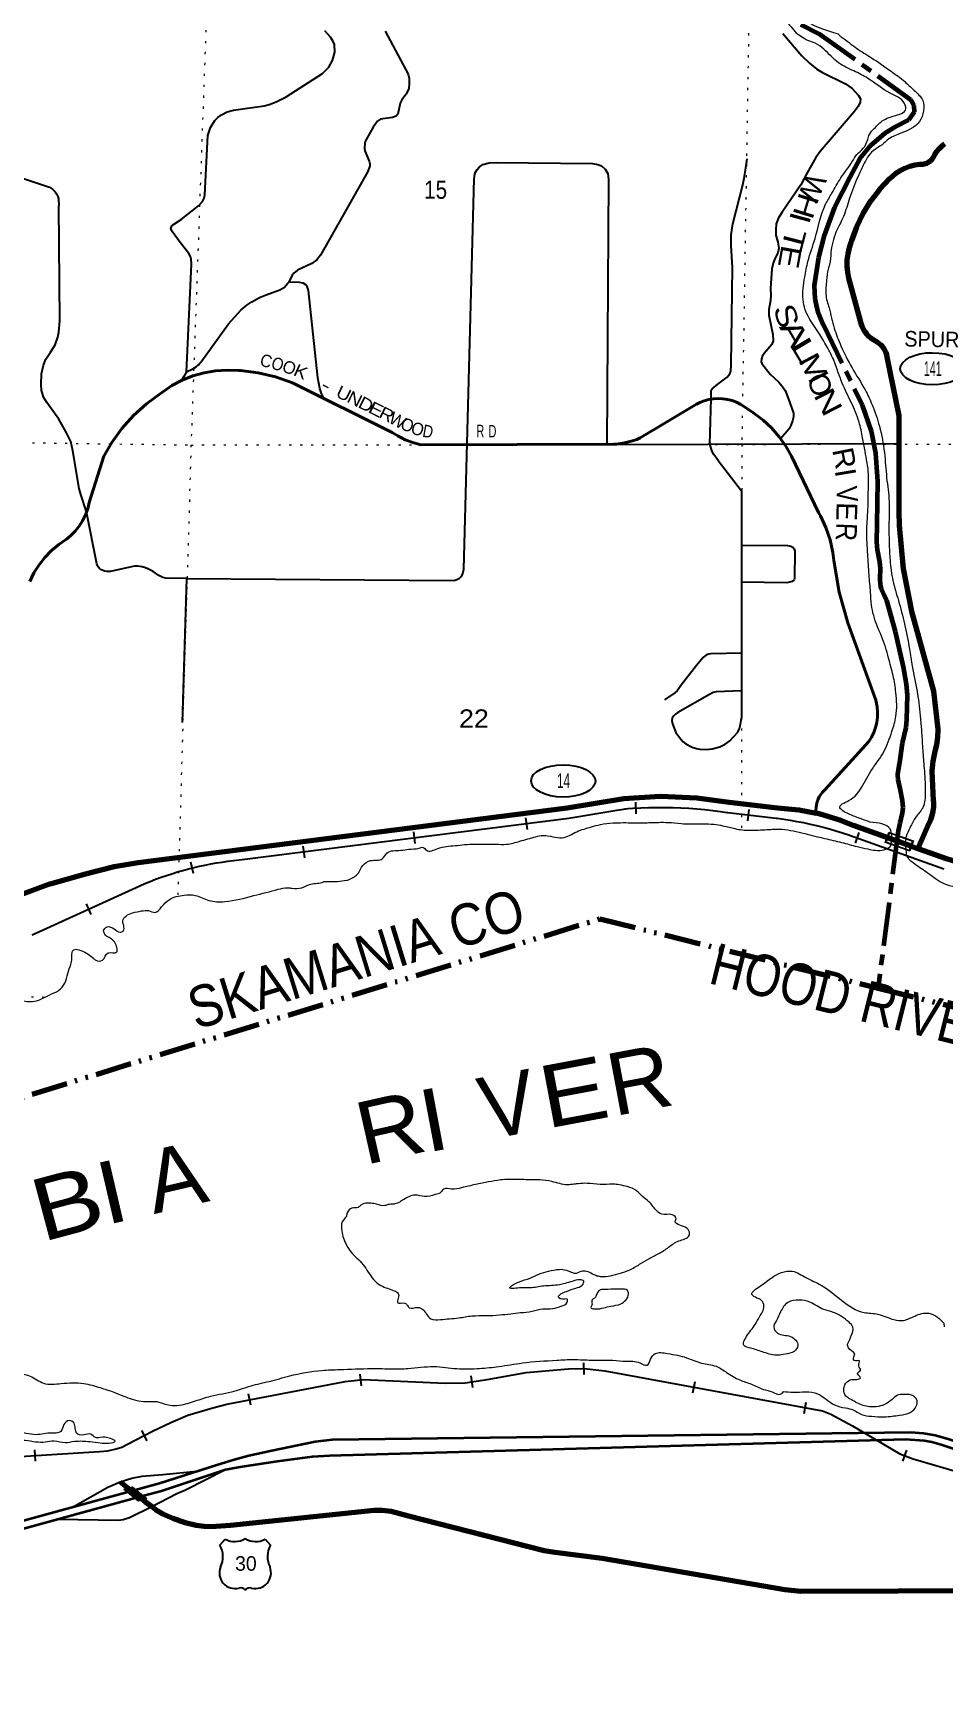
# Model space of a CAD drawing. Header units: feet. Extents: x -256679 to 5, y -731788 to -547785.
# Drawn here: x -141439 to -132681, y -656015 to -640122 of the extents above; entities that cross this region are included whole.
import ezdxf
from ezdxf.enums import TextEntityAlignment as Align

# ---------------------------------------------------------------- set-up
doc = ezdxf.new("R2010")
doc.units = ezdxf.units.FT
doc.header["$LTSCALE"] = 70
for name, pattern in [('DASH_DOUBLE_DOT', [9.2, 5, -1.2, 0.3, -1.2, 0.3, -1.2]), ('DOTTED', [1.5, 0.3, -1.2]), ('LONG_DASH_SHORT_DASH', [9.9, 6, -1.2, 1.5, -1.2])]:
    doc.linetypes.add(name, pattern=pattern)
for name, color, linetype, lineweight in [('10', 7, 'DASH_DOUBLE_DOT', 70), ('11', 7, 'LONG_DASH_SHORT_DASH', 60), ('16', 7, 'Continuous', 25), ('17', 7, 'Continuous', 25), ('18', 7, 'Continuous', 35), ('19', 7, 'Continuous', 25), ('20', 7, 'Continuous', 70), ('23', 7, 'Continuous', 70), ('26', 7, 'Continuous', 40), ('29', 7, 'Continuous', 25), ('34', 7, 'Continuous', 25), ('39', 7, 'Continuous', 13), ('55', 7, 'Continuous', 13), ('59', 7, 'Continuous', 13), ('7', 7, 'DOTTED', 13)]:
    doc.layers.add(name, color=color, linetype=linetype, lineweight=lineweight)
for name, color, linetype in [('12', 7, 'Continuous'), ('27', 7, 'Continuous'), ('41', 7, 'Continuous')]:
    doc.layers.add(name, color=color, linetype=linetype)

msp = doc.modelspace()

# ---------------------------------------------------------------- linework, layer by layer
at = {"layer": '10'}
msp.add_lwpolyline([(-159909.09, -656015.22), (-135988.66, -648633.52), (-133314.72, -649298.96), (-127896.77, -650647.29)], dxfattribs=at)
at = {"layer": '11'}
for points in [[(-134058.06, -640038.53), (-133879.33, -640127.82)], [(-133879.33, -640127.82), (-133002.09, -640758.86), (-132970.07, -640817.54), (-132968.69, -640882.13), (-133020.64, -640957.91), (-133154.09, -641025.05), (-133251.6, -641088.26), (-133384.81, -641199.57), (-133489.18, -641327.37), (-133585.59, -641506.64), (-133585.59, -641506.64), (-133733.64, -641793.2), (-133833.9, -642066.66), (-133886.08, -642279.66), (-133929.73, -642547.58), (-133923.17, -642675.42), (-133897.08, -642792.22), (-133846.17, -642917.22), (-133466.61, -643698.99), (-133380.7, -643946.53), (-133339.5, -644158.16), (-133319.32, -644429.78), (-133326.46, -644839.74), (-133328.52, -645011.51), (-133324.56, -645087.2), (-133301.74, -645202.52), (-133294.19, -645265.74), (-133296.1, -645361.92), (-133292.82, -645425.84), (-133283.9, -645462.25), (-133255.18, -645525.84), (-133233.77, -645574.25), (-133149.98, -645873.13), (-133073.58, -646210.54), (-133042.86, -646377.46), (-133034.62, -646484.65), (-133039.93, -646718.32), (-133047.66, -646798.65), (-133084.05, -646947.06), (-133104.64, -647110.59), (-133110.13, -647148.73), (-133125.48, -647221.39), (-133128.66, -647250.42), (-133124.89, -647294.05), (-133104.63, -647382.34), (-133083.69, -647495.37), (-133076.14, -647564.09), (-133081.63, -647617), (-133103.86, -647713.48), (-133120.77, -647788.77), (-133314.72, -649298.96)]]:
    msp.add_lwpolyline(points, dxfattribs=at)
at = {"layer": '16'}
for p, q in [((-139642.2, -654652.84), (-139590.89, -654594.08)), ((-139399.13, -654588.11), (-139399.41, -654588.31)), ((-139207.04, -654593.99), (-139155.65, -654652.84))]:
    msp.add_line(p, q, dxfattribs=at)
for centre, radius, start, end in [((-139835.18, -654763.47), 222.05, 332.97043, 29.75871), ((-139499.81, -654436.42), 182.07, 239.97227, 303.45418), ((-139298.03, -654436.92), 181.52, 236.33975, 300.08743), ((-139298.04, -654436.42), 182.07, 236.54582, 236.59441), ((-138962.68, -654763.47), 222.05, 150.24129, 207.02957), ((-139495.99, -654918.37), 151.42, 159.09177, 283.81923), ((-139301.87, -654918.37), 151.42, 256.18077, 20.90823)]:
    msp.add_arc(centre, radius, start, end, dxfattribs=at)
for centre, major_axis, start_param, end_param in [((-139440.65, -655117.19), (-19.56, 51.67), 4.95877769, 6.28318531), ((-139357.2, -655117.19), (19.56, 51.67), 0, 1.32637542)]:
    msp.add_ellipse(centre, major_axis=major_axis, ratio=0.929097, start_param=start_param, end_param=end_param, dxfattribs=at)
at = {"layer": '17'}
for centre in [(-132791.61, -643347.8), (-136341.79, -647308.57)]:
    msp.add_ellipse(centre, major_axis=(-309.24, 1), ratio=0.500121, dxfattribs=at)
at = {"layer": '18'}
for points in [[(-140223.43, -654057.96), (-139672.59, -653880.01), (-139504.42, -653828.18), (-139364.66, -653792.66), (-139143.37, -653741.63), (-138725.73, -653657.27), (-138641.43, -653646.17), (-138558.93, -653638.46), (-133000.11, -653568.46), (-132876.66, -653575.14), (-132766.66, -653595.58), (-132641.95, -653630.38), (-132385.22, -653714.42)], [(-140203.59, -654130.28), (-139589.6, -653925.83), (-139446.74, -653899.2), (-139087.71, -653846.85), (-138752.35, -653801.54), (-138588.32, -653789.81), (-133049.62, -653635.37), (-132870, -653646.16), (-132798.59, -653661.08), (-132706.54, -653685.32), (-132410.84, -653784.9)], [(-146295.13, -655724.31), (-140491.7, -654131.59), (-140223.43, -654057.96)], [(-146277.29, -655797.19), (-140420.17, -654189.72), (-140203.59, -654130.28)]]:
    msp.add_lwpolyline(points, dxfattribs=at)
at = {"layer": '19'}
for points in [[(-140600.91, -654042.84), (-140489.64, -654008.07), (-140389.11, -653990.18), (-140190.83, -653974.63), (-139862.34, -653941.31)], [(-140297.97, -654282.54), (-140054.89, -654157.6), (-139974.24, -654121.14), (-139589.6, -653925.83)], [(-141060.78, -654287.77), (-140719.67, -654096.72), (-140652.99, -654066.48), (-140600.91, -654042.84)], [(-141202.05, -654404.3), (-140617.62, -654411.9), (-140571.03, -654407.46), (-140542.19, -654396.36), (-140510.1, -654385.6), (-140297.97, -654282.54)]]:
    msp.add_lwpolyline(points, dxfattribs=at)
at = {"layer": '20'}
for p, q in [((-140600.91, -654042.84), (-140491.7, -654131.59)), ((-140491.7, -654131.59), (-140420.17, -654189.72))]:
    msp.add_line(p, q, dxfattribs=at)
for points in [[(-140420.17, -654189.72), (-140364.69, -654234.8), (-140297.97, -654282.54)], [(-140297.97, -654282.54), (-140259.88, -654309.8), (-140191.1, -654351.97), (-140093.49, -654394.14), (-140033.48, -654415.45), (-139975.61, -654435.47), (-139871.64, -654460.73), (-139793.99, -654469.61), (-139723.88, -654472.84), (-139541.08, -654460.73), (-138158.04, -654317.22), (-138082.4, -654316.46), (-137996.99, -654327.56), (-137829.2, -654372.43), (-136525, -654702.66), (-136422.7, -654721.27), (-135965.85, -654777.29), (-134211.09, -655079.99), (-134056.55, -655095.17), (-130309.39, -655081.4)]]:
    msp.add_lwpolyline(points, dxfattribs=at)
at = {"layer": '23'}
for points in [[(-132928.46, -647959.6), (-132918.29, -647935.9), (-132826.06, -647721.02), (-132808.09, -647681.85), (-132794.3, -647641.01), (-132784.87, -647598.95), (-132779.88, -647556.15), (-132779.39, -647513.05), (-132780.44, -647496.04), (-132793.85, -647214.87), (-132785.14, -647117.68), (-132766.32, -647021.94), (-132748.75, -646960.97), (-132739.16, -646887.23), (-132737.33, -646812.89), (-132737.34, -646812.53), (-132780.01, -646444.76), (-132989.46, -645679.38), (-133070.34, -645269.48), (-133107.93, -644853.37), (-133110.73, -644721.17), (-133112.12, -643799.75), (-133227.13, -643234.54), (-133231.47, -643213.63), (-133237.97, -643193.3), (-133246.55, -643173.76), (-133257.14, -643155.22), (-133269.6, -643137.89), (-133283.81, -643121.95), (-133299.6, -643107.59), (-133316.81, -643094.96), (-133330.01, -643086.99), (-133355.65, -643072.91), (-133379.67, -643056.24), (-133401.82, -643037.14), (-133421.85, -643015.83), (-133439.54, -642992.55), (-133454.7, -642967.54), (-133467.17, -642941.09), (-133476.8, -642913.48), (-133480.64, -642898.83), (-133594.02, -642475.99), (-133605.55, -642418.53), (-133611.01, -642360.18), (-133610.34, -642301.58), (-133603.55, -642243.37), (-133590.71, -642186.19), (-133571.97, -642130.66), (-133565.52, -642115.11), (-133518.59, -641982.18), (-133458.01, -641854.88), (-133384.46, -641734.61), (-133298.75, -641622.69), (-133201.8, -641520.35), (-133144.41, -641468.83), (-133101.66, -641441.46), (-133056.28, -641418.71), (-133008.78, -641400.83), (-132959.66, -641388.02), (-132912.99, -641380.77), (-132899.16, -641381.61), (-132885.32, -641380.99), (-132871.61, -641378.93), (-132858.2, -641375.45), (-132845.23, -641370.59), (-132832.83, -641364.4), (-132821.15, -641356.94), (-132810.31, -641348.31), (-132800.44, -641338.58), (-132791.63, -641327.89), (-132786.1, -641319.78), (-132769.52, -641288.86), (-132749.8, -641259.85), (-132727.15, -641233.06), (-132701.83, -641208.78), (-132674.1, -641187.28)], [(-141906.81, -648531.37), (-141275.2, -648297.84), (-140933.24, -648201.66), (-140659.6, -648129.74), (-140428.93, -648092.18), (-136303.51, -647568.51), (-135759.27, -647477.49), (-135407.57, -647455.27), (-135055.48, -647469.94), (-134747.02, -647513.5), (-134282.35, -647568.24), (-134074.92, -647586.99), (-133909.03, -647619.73)], [(-132928.46, -647959.6), (-132995.49, -647935.71), (-133550.07, -647738.02), (-133671.58, -647688.79), (-133870.58, -647627.32), (-133909.03, -647619.73)], [(-127887.41, -648901.97), (-129692.47, -648406.14), (-129910.03, -648342.55), (-130302.66, -648261.98), (-130701.57, -648222.89), (-131102.38, -648225.71), (-131367.26, -648247.2), (-131682.01, -648250.92), (-132009.69, -648221.14), (-132332.45, -648157.27), (-132646.77, -648060.02), (-132928.46, -647959.6)]]:
    msp.add_lwpolyline(points, dxfattribs=at)
at = {"layer": '26'}
msp.add_lwpolyline([(-133909.03, -647619.73), (-133911.14, -647592.4), (-133911.29, -647590.45), (-133910.53, -647563.42), (-133906.96, -647536.63), (-133900.6, -647510.35), (-133891.53, -647484.88), (-133879.85, -647460.5), (-133865.69, -647437.47), (-133849.19, -647416.05), (-133830.55, -647396.47), (-133823.51, -647390.06), (-133404.14, -646930.46), (-133377.83, -646887.7), (-133356.13, -646842.43), (-133339.29, -646795.13), (-133327.48, -646746.34), (-133320.83, -646696.57), (-133319.42, -646646.39), (-133323.27, -646596.33), (-133332.33, -646546.95), (-133336.24, -646531.65), (-133605.99, -645790.28), (-133688.82, -645493.36), (-133740.15, -645189.42), (-133748.02, -645112.39), (-133775.6, -644991.71), (-133815.64, -644874.57), (-133867.7, -644762.26), (-133886.77, -644727.62), (-134148.41, -644189.07), (-134202.22, -644091.79), (-134265.91, -644000.67), (-134338.77, -643916.71), (-134420.01, -643840.82), (-134508.74, -643773.84), (-134512.14, -643771.55), (-134633.37, -643690.04), (-134674.27, -643669.66), (-134717.07, -643653.67), (-134761.3, -643642.24), (-134806.49, -643635.49), (-134852.14, -643633.51), (-134897.74, -643636.31), (-134942.8, -643643.86), (-134986.83, -643656.08), (-135029.34, -643672.83), (-135060.05, -643688.33), (-135600.46, -644012.25), (-135634.26, -644027.03), (-135674.66, -644039.7), (-135751.31, -644059.24), (-135829.59, -644070.67), (-135856.96, -644072.71), (-137710.57, -644077.06), (-137786.7, -644057.02), (-137860.33, -644029.13), (-137930.63, -643993.7), (-137986.04, -643958.76), (-138944.03, -643481.65), (-139106.18, -643425.5), (-139273.31, -643386.6), (-139443.58, -643365.39), (-139462.25, -643364.16), (-139573.43, -643359.83), (-139684.45, -643367.16), (-139794.1, -643386.04), (-139901.18, -643416.29), (-140004.5, -643457.56), (-140102.95, -643509.4), (-140195.44, -643571.26), (-140214.24, -643585.64), (-140349.13, -643684.11), (-140472.98, -643796.14), (-140584.45, -643920.5), (-140682.3, -644055.84), (-140759.27, -644188.54), (-140897.78, -644632.83), (-140913.22, -644693.34), (-140934.91, -644751.91), (-140962.6, -644807.88), (-140995.98, -644860.66), (-141034.71, -644909.66), (-141078.34, -644954.34), (-141115.63, -644986.01), (-141191.34, -645036.72), (-141261.33, -645095.08), (-141324.83, -645160.42), (-141381.16, -645232.05), (-141429.69, -645309.18), (-141469.9, -645390.95)], dxfattribs=at)
at = {"layer": '29'}
for p, q in [((-137298.57, -645272.32), (-137199.24, -641521.44)), ((-135906.01, -641528.09), (-135921.77, -644072.77)), ((-141182.16, -642885.6), (-141189.86, -641781.45)), ((-139963.46, -643378), (-139915.87, -642343.96)), ((-135862.44, -644074.07), (-133132.84, -644066.32)), ((-139962.56, -645361.68), (-140003.86, -646747.59)), ((-139962.56, -645361.68), (-137397.78, -645381.81))]:
    msp.add_line(p, q, dxfattribs=at)
for points in [[(-139915.87, -642343.96), (-139917.84, -642294.75), (-139924.18, -642267.27), (-139940.03, -642239.79), (-140024.54, -642134.1), (-140100.59, -642028.41), (-140114.33, -641998.82), (-140104.82, -641973.45), (-140088.98, -641960.77), (-140016.08, -641914.26), (-139847.07, -641783.21), (-139810.09, -641740.93), (-139793.19, -641707.11), (-139787.91, -641677.51), (-139758.33, -641106.78), (-139731.92, -641028.57), (-139690.72, -640963.04), (-139662.2, -640931.33), (-139626.29, -640908.08), (-139572.41, -640878.49), (-139512.2, -640863.69), (-139217.47, -640819.3), (-139167.82, -640808.73), (-139100.21, -640781.25), (-139006.19, -640734.75), (-138655.47, -640510.69), (-138594.21, -640449.38), (-138558.29, -640383.86), (-138537.16, -640303.53), (-138541.39, -640231.66), (-138556.18, -640195.73), (-138579.42, -640159.79), (-138633.73, -640099.94)], [(-138054, -640103.39), (-137831.5, -640514.91), (-137823.05, -640559.3), (-137823.05, -640603.69), (-137827.28, -640654.43), (-137852.63, -640709.38), (-137891.72, -640762.23), (-137907.56, -640793.94), (-137932.91, -640899.63), (-137948.76, -640918.65), (-137983.62, -640933.45), (-138097.71, -640950.36), (-138126.23, -640967.27), (-138169.54, -641026.46), (-138244.03, -641158.57), (-138249.31, -641176.54), (-138253.53, -641230.44), (-138249.83, -641254.75), (-138207.57, -641351.99), (-138200.18, -641379.46), (-138201.23, -641398.49), (-138220.25, -641453.45), (-138676.6, -642256.7), (-138709.35, -642301.1), (-138756.89, -642337.03), (-138896.33, -642400.44), (-138931.19, -642427.92), (-138947.03, -642446.94), (-138978.2, -642515.64)], [(-134230.61, -640125.79), (-134047.58, -640340.36), (-133972.58, -640412.23), (-133902.85, -640469.3), (-133848.98, -640501.01), (-133629.24, -640610.93), (-133564.8, -640655.32), (-133502.48, -640720.86), (-133484.52, -640754.68), (-133485.57, -640784.27), (-133504.59, -640826.54), (-133544.73, -640877.28), (-133870.11, -641259.89), (-133912.36, -641316.97), (-133996.87, -641464.94), (-134056.03, -641579.09), (-134237.73, -641841.21), (-134270.48, -641896.17), (-134292.66, -641955.36), (-134297.95, -642012.43), (-134296.89, -642065.28), (-134276.82, -642130.81), (-134267.31, -642187.89), (-134276.82, -642234.39), (-134309.57, -642297.81), (-134323.31, -642333.74), (-134334.92, -642386.59)], [(-141871.09, -641406.95), (-141279.51, -641601.42), (-141250.4, -641620.83), (-141226.17, -641645.82), (-141212.36, -641667.33), (-141201.87, -641692.32), (-141195.53, -641714.51), (-141189.86, -641781.45)], [(-137199.24, -641521.44), (-137189.75, -641476.7), (-137183.42, -641457.68), (-137168.63, -641432.31), (-137149.61, -641411.17), (-137113.69, -641385.81), (-137052.43, -641368.9), (-136982.7, -641364.67), (-136061.55, -641375.24), (-136008.73, -641383.69), (-135972.81, -641398.49), (-135939.01, -641430.2), (-135913.65, -641470.36), (-135906.01, -641528.09)], [(-134918.06, -643638.01), (-134918.06, -643553.45), (-134908.55, -643540.77), (-134854.68, -643494.27), (-134764.88, -643428.74), (-134740.59, -643397.03), (-134731.08, -643371.66), (-134727.91, -643308.24), (-134715.23, -642373.91), (-134727.91, -642162.52), (-134725.79, -642058.95), (-134711.01, -641955.36), (-134613.82, -641579.09), (-134601.13, -641515.68), (-134588.47, -641439.58), (-134571.56, -641329.66)], [(-134334.92, -642386.59), (-134347.6, -642574.73), (-134344.42, -642636.03), (-134347.6, -642693.1), (-134365.55, -642777.66), (-134364.5, -642832.62), (-134326.47, -643018.64), (-134322.23, -643079.93), (-134334.92, -643115.88), (-134410.98, -643200.43), (-134427.87, -643230.02), (-134435.27, -643253.28), (-134438.44, -643280.75), (-134432.11, -643297.67), (-134351.82, -643399.14), (-134271.53, -643473.12), (-134237.73, -643513.29), (-134209.2, -643557.67), (-134178.57, -643631.66), (-134127.87, -643775.41), (-134128.92, -643809.23), (-134137.37, -643849.39), (-134152.16, -643891.67), (-134170.12, -643923.38), (-134250.21, -644018.76)], [(-139963.46, -643378), (-139903.3, -643346.92), (-139871.61, -643330.01), (-139848.65, -643310.44), (-139814.85, -643272.39), (-139559.21, -642917.27), (-139438.78, -642781.98), (-139383.85, -642737.59), (-139335.25, -642705.89), (-139261.31, -642663.61), (-139197.93, -642638.24), (-139064.82, -642587.51), (-139020.46, -642562.15), (-138990.88, -642528.32), (-138978.2, -642515.64)], [(-138640.03, -643637.27), (-138665.51, -643585.23), (-138682.42, -643538.73), (-138699.32, -643435.15), (-138790.17, -642595.97), (-138802.84, -642557.92), (-138817.63, -642541.01), (-138840.87, -642524.1), (-138876.79, -642517.76), (-138978.2, -642515.64)], [(-140923.19, -644722.49), (-140980.56, -644554.44), (-140996.4, -644497.36), (-141056.61, -644135.9), (-141074.57, -644047.12), (-141115.77, -643962.57), (-141191.83, -643831.51), (-141305.92, -643670.86), (-141339.72, -643620.12), (-141349.23, -643584.19), (-141358.73, -643556.71), (-141360.85, -643497.53), (-141356.62, -643396.06), (-141339.72, -643311.51), (-141314.37, -643254.43), (-141272.12, -643188.91), (-141226.69, -643117.03), (-141200.28, -643045.17), (-141190.77, -642994.43), (-141182.16, -642885.6)], [(-139963.46, -643378), (-139988.62, -643422.47), (-139999.18, -643438.33), (-140023.48, -643466.87)], [(-134852.57, -644228.35), (-134893.23, -644172.83), (-134910.13, -644143.23), (-134933.37, -644073.47), (-134918.06, -643638.01)], [(-134852.57, -644228.35), (-134626.75, -644521.1), (-134628.16, -646080.58), (-134628.48, -646433.6), (-134628.73, -646706.81)], [(-139962.56, -645361.68), (-140160.5, -645358.74), (-140190.08, -645352.4), (-140228.11, -645335.49), (-140285.15, -645295.33), (-140334.27, -645269.96), (-140356.45, -645259.39), (-140388.68, -645250.94), (-140433.57, -645244.59), (-140459.97, -645243.53), (-140479.52, -645246.71), (-140695.02, -645295.33), (-140729.35, -645296.38), (-140752.06, -645293.21), (-140781.11, -645280.52), (-140798.54, -645265.74), (-140812.8, -645251.99), (-140823.89, -645223.46), (-140923.19, -644722.49)], [(-134626.52, -645041.55), (-134184.37, -645046.95), (-134153.21, -645052.23), (-134133.67, -645061.75), (-134120.46, -645078.66), (-134114.65, -645101.91), (-134116.77, -645361.91), (-134120.46, -645376.71), (-134140.01, -645391.5), (-134162.71, -645399.96), (-134190.71, -645404.18), (-134627.54, -645397.79)], [(-137397.78, -645381.81), (-137379.38, -645377.77), (-137359.31, -645370.37), (-137340.3, -645359.8), (-137326.57, -645347.11), (-137313.89, -645331.26), (-137306.49, -645314.35), (-137298.57, -645272.32)], [(-134628.16, -646080.58), (-134923.35, -646086.92), (-134940.78, -646090.1), (-134962.97, -646097.49), (-134977.76, -646105.95), (-134995.19, -646122.86), (-135060.68, -646198.96), (-135206.47, -646389.21), (-135246.08, -646442.06), (-135269.85, -646463.19), (-135367.04, -646528.72)], [(-134630.56, -646443.72), (-134872.65, -646452.62), (-134901.16, -646460.02), (-134933.92, -646477.99), (-135239.21, -646652.39), (-135261.4, -646666.12), (-135281.46, -646685.15), (-135293.09, -646706.28), (-135296.25, -646728.49), (-135290.98, -646759.13), (-135259.29, -646841.57), (-135212.28, -646907.11), (-135187.98, -646932.48), (-135164.21, -646951.49), (-135101.36, -646983.21), (-135061.21, -646996.95), (-135026.88, -647004.34), (-134968.25, -647007.52), (-134908.56, -647000.11), (-134836.2, -646981.1), (-134786.02, -646955.72), (-134739.01, -646922.97), (-134701.51, -646881.74), (-134664.01, -646839.47), (-134646.58, -646803.52), (-134636.54, -646765.48), (-134628.73, -646706.81)]]:
    msp.add_lwpolyline(points, dxfattribs=at)
msp.add_arc((-134638.6, -644023.29), 296.36, 181.06587, 185.74661, dxfattribs=at)
at = {"layer": '34'}
for p, q in [((-135639.61, -647623.45), (-135644.87, -647512.97)), ((-134566.84, -647691.91), (-134553.9, -647582.06)), ((-137763.71, -647908.59), (-137777.64, -647798.86)), ((-136686.23, -647774.46), (-136700.16, -647664.73)), ((-133532.19, -647907.08), (-133495.02, -647802.9)), ((-138827.06, -648046.2), (-138840.98, -647936.47)), ((-139895.02, -648197.98), (-139921.87, -648090.67)), ((-140879.65, -648591.46), (-140925.51, -648490.81)), ((-136138.95, -653012.03), (-136142.2, -652901.47)), ((-138282.06, -653120.61), (-138293.5, -653010.59)), ((-137209.61, -653136.63), (-137225.58, -653027.18)), ((-139346.16, -653308.6), (-139366.92, -653199.95)), ((-135093.84, -653188.98), (-135073.74, -653080.22)), ((-134026.6, -653388.86), (-134006.5, -653280.1)), ((-140340.26, -653649.03), (-140391.2, -653550.85)), ((-141415.42, -653846.36), (-141422.2, -653735.96)), ((-133076.77, -653844.98), (-133037.93, -653741.41))]:
    msp.add_line(p, q, dxfattribs=at)
at = {"layer": '34', "lineweight": 13}
for p, q in [((-134758.72, -647612.81), (-134294.05, -647667.55)), ((-133590.65, -647829.42), (-132681.29, -648153.87)), ((-141448.04, -648788.8), (-140412.99, -648317.16))]:
    msp.add_line(p, q, dxfattribs=at)
at = {"layer": '34'}
for points in [[(-141448.48, -648787.79), (-140413.44, -648316.15), (-140362.57, -648294.31), (-140311.5, -648273.77), (-140260.05, -648254.09), (-140208.05, -648234.86), (-140155.84, -648216.92), (-140103.54, -648199.97), (-140050.7, -648183.49), (-139997.63, -648168.28), (-139944.49, -648154.08), (-139890.67, -648140.6), (-139837.06, -648128.27), (-139783.19, -648116.5), (-139728.81, -648105.9), (-139674.63, -648096.41), (-139620.08, -648087.8), (-139565.57, -648079.9), (-139510.54, -648073.15), (-139455.85, -648067.24), (-139426.79, -648064.66), (-136289.12, -647666.38), (-135826.18, -647588.96), (-135716.07, -647573.48), (-135670.99, -647570.29), (-135594.46, -647566.64), (-135517.83, -647564.31), (-135440.69, -647562.82), (-135363.86, -647563.13), (-135287.36, -647564.78), (-135210.36, -647567.28), (-135133.66, -647571.56)], [(-135133.66, -647571.56), (-135057.3, -647577.2), (-134980.4, -647584.13), (-134904.27, -647592.43), (-134828.09, -647601.61), (-134765.41, -647610.67), (-134758.57, -647611.72), (-134293.94, -647666.46), (-134286.01, -647667.08), (-134221.94, -647675.89), (-134158.44, -647686.13), (-134095.09, -647697.46), (-134031.47, -647709.56), (-133968.41, -647723.1), (-133905.86, -647737.67), (-133843.05, -647753.02), (-133780.78, -647769.8), (-133719.05, -647787.64), (-133657.07, -647806.6), (-133595.99, -647826.57), (-133590.3, -647828.38), (-132680.92, -648152.83)], [(-142173.39, -653838.21), (-140800.14, -653753.86), (-140719.26, -653744.99), (-140640.61, -653727.27), (-140584.16, -653709.55), (-140529.89, -653682.96), (-140290.29, -653558.65), (-140112.78, -653474.3), (-139949.65, -653403.24), (-139709.97, -653332.19), (-139574.58, -653296.67), (-138436.42, -653079.14), (-138265.46, -653061.37), (-137475.65, -653096.88), (-137284.96, -653092.44), (-137072.08, -653061.38), (-136699.33, -652994.79), (-136291.05, -652959.27), (-136140.09, -652954.83), (-135940.31, -652977.03), (-133850.35, -653363.26), (-133769.95, -653394.56), (-133560.3, -653505.2), (-133104.76, -653776.16), (-132977.5, -653823.89), (-131802.93, -654165.62)]]:
    msp.add_lwpolyline(points, dxfattribs=at)
at = {"layer": '34', "lineweight": 13}
for points in [[(-139426.67, -648065.75), (-136288.96, -647667.47), (-135742.77, -647576.12)], [(-142173.29, -653839.31), (-140800.05, -653754.96), (-140719.08, -653746.08), (-140640.32, -653728.33), (-140583.75, -653710.57), (-140529.39, -653683.94), (-140289.8, -653559.64), (-140112.32, -653475.3), (-139949.27, -653404.28), (-139709.67, -653333.25), (-139574.34, -653297.74), (-138436.26, -653080.23), (-138265.43, -653062.47), (-137475.66, -653097.98), (-137284.87, -653093.54), (-137071.9, -653062.47), (-136699.19, -652995.88), (-136290.99, -652960.37), (-136140.13, -652955.93), (-135940.47, -652978.12), (-133850.65, -653364.32), (-133770.41, -653395.56), (-133560.84, -653506.16), (-133105.24, -653777.16), (-132977.85, -653824.93), (-131803.24, -654166.68)]]:
    msp.add_lwpolyline(points, dxfattribs=at)
for centre, radius, start, end in [((-135412.13, -651964.51), 4400.52, 81.55109, 94.37415), ((-134768.71, -651330), 3693.49, 71.40026, 82.49248), ((-139149.12, -651215.05), 3161.51, 95.03644, 113.56358)]:
    msp.add_arc(centre, radius, start, end, dxfattribs=at)
at = {"layer": '39'}
for p, q in [((-133041.5, -647995.3), (-133043.05, -647971.68)), ((-132682.55, -652518.13), (-132678.88, -652554.3))]:
    msp.add_line(p, q, dxfattribs=at)
for points in [[(-127745.66, -623100.97), (-128074.31, -623219.59), (-128481.01, -623213.59), (-128835.84, -623082.18), (-129178.66, -622808.75), (-129490.4, -622463.68), (-129622.51, -622453.72), (-129694.13, -622558.81), (-129659.82, -622683.49), (-129575.06, -622925.07), (-129582.26, -623151.28), (-129695.87, -623534.13), (-129805.81, -623798.88), (-129943.38, -623890.98), (-130146.32, -623930.05), (-130390.04, -624018.58), (-130552.38, -624162.39), (-130619.8, -624395.72), (-130630.67, -624740.03), (-130549.46, -625091.71), (-130399.58, -625830.94), (-130327.84, -626284.63), (-130386.36, -626456), (-130499.74, -626538.45), (-130634.54, -626718.71), (-130760.85, -627007.25), (-130841.56, -627330.51), (-131081.03, -627827.67), (-131124.18, -628045.33), (-131157.2, -628397.33), (-131249.92, -628578.22), (-131281.02, -628794.06), (-131354.54, -629033.31), (-131502.46, -629291.48), (-131704.9, -629578.9), (-132041.51, -629860.33), (-132340.4, -630024.15), (-132813.45, -630175.39), (-133453.17, -630210.02), (-134242.17, -630314.54), (-134577.9, -630249.5), (-134765.24, -630318.84), (-134867, -630571.69), (-134884.84, -630841.8), (-134931.37, -631015.35), (-135038.63, -631232.07), (-135095.64, -631437.52), (-135332.56, -631754.46), (-135608.73, -631870.56), (-135838.56, -631969.31), (-136086.29, -631915.58), (-136453.88, -631978.25), (-136697.68, -632072.79), (-136853.45, -632176.64), (-136947.84, -632475.67), (-136978.13, -633060.03), (-136931.77, -633182.88), (-136844.38, -633238.24), (-137010.86, -633368.74), (-137076.45, -633443.31), (-137221.1, -633663.28), (-137365.3, -633941.54), (-137347.22, -634222.2), (-137152.12, -634597.59), (-136938.44, -634933.2), (-136868.63, -635240.66), (-136836.67, -635531.53), (-136892.52, -635797.07), (-136945.49, -636142.77), (-136902.77, -636381.73), (-136832.96, -636404.79), (-136716.25, -636228.27), (-136476.09, -636249.84), (-136089.55, -636564.87), (-135963.49, -636704.02), (-135777.07, -637125.35), (-135616.91, -637562.31), (-135550.58, -637831.66), (-135535.68, -638054.19), (-135443.3, -638181.72), (-135249.98, -638256.68), (-134752.93, -638534.38), (-134628.13, -638778.56), (-134563.43, -639021.85), (-134403.95, -639222.48), (-134275.54, -639494.74), (-134195.09, -639758.29), (-134047.8, -639970.76), (-133696.65, -640130.03)], [(-136877.21, -636558.35), (-136731.41, -636450.35), (-136636.09, -636369.64), (-136433.48, -636496.81), (-136276.85, -636615.28), (-136107.94, -636715.9), (-135940.59, -637068.86), (-135763.47, -637439.98), (-135678.86, -637833.77), (-135647.06, -638136.66), (-135521.04, -638294.73), (-135352.33, -638409.38), (-134963.83, -638569.32), (-134725.4, -638855.23), (-134629.04, -639127.03), (-134459.82, -639347.83), (-134367.95, -639653.6), (-134255.42, -639915.62), (-134202.22, -639997.4), (-134098.15, -640126.57)], [(-133393.34, -647703.42), (-133557.2, -647643.6), (-133664.92, -647584.33), (-133680.79, -647566.11), (-133595.93, -647496.68), (-133474.44, -647371.4), (-133368.49, -647191.77), (-133260.71, -647030.23), (-133180.65, -646832.28), (-133143.21, -646688.11), (-133143.07, -646459.27), (-133169.61, -646296.41), (-133214.15, -646127.35), (-133243.2, -646018.67), (-133323.52, -645817.14), (-133377.8, -645617.87), (-133386.7, -645497.34), (-133401.14, -645326.57), (-133413.34, -645131.73), (-133423.25, -644904.8), (-133413.57, -644728.24), (-133407.49, -644507.48), (-133406.12, -644360.95), (-133440.14, -644139.81), (-133462.99, -644011.11), (-133497.67, -643860.21), (-133572.09, -643670.79), (-133617.35, -643580.01), (-133658.57, -643485.26), (-133705.54, -643362.34), (-133728.95, -643291.86), (-133797.8, -643150.66), (-133874.75, -643017.42), (-134014.9, -642781.18), (-134035.07, -642580.24), (-134019.96, -642465.97), (-133988.48, -642315.72), (-133920.25, -642095.57), (-133818.92, -641767.35), (-133757.75, -641659.55), (-133672.17, -641513.85), (-133562.42, -641356.34), (-133517.67, -641288.52), (-133456.96, -641228.89), (-133414.07, -641145), (-133397.56, -641094.98), (-133350.92, -641039.23), (-133261.93, -640957.8), (-133105, -640901.12), (-133050.51, -640863.51), (-133059.93, -640799.18), (-133199.35, -640699.45), (-133412.56, -640556.85), (-133548.24, -640485.26), (-133693.88, -640407.55), (-133837.02, -640275.67), (-133918.69, -640218.66), (-133988.64, -640193.88), (-134058.43, -640153.05), (-134098.15, -640126.57)], [(-133697.39, -640128.57), (-133693.35, -640136.55), (-133669.28, -640156.78), (-133520.14, -640268.73), (-133378.62, -640358.45), (-133189.36, -640488.77), (-133057.95, -640588.42), (-132970.49, -640669.58), (-132885.22, -640770.78), (-132878.12, -640869.22), (-132917.17, -640971.21), (-133094.68, -641083.9), (-133211.49, -641138.96), (-133276.18, -641194.53), (-133360.93, -641251.92), (-133456.48, -641391.5), (-133509.68, -641505.4), (-133587.77, -641707.38), (-133647.57, -641883.45), (-133719.17, -642035.31), (-133767.13, -642231.57), (-133780.23, -642345.86), (-133794.68, -642389.88), (-133809.71, -642496.13), (-133816.99, -642630.56), (-133786.15, -642763.35), (-133735.83, -642956.55), (-133671.26, -643127.81), (-133564.95, -643337.63), (-133438.63, -643551.65), (-133371.78, -643692.82), (-133301.54, -643900.27), (-133253.79, -644153.68), (-133231.99, -644394.78), (-133208.07, -644623.86), (-133209.92, -644820.57), (-133207.77, -645019.32), (-133199.33, -645188.03), (-133171.08, -645383.02), (-133118.73, -645574.24), (-133060.69, -645799.64), (-133012.83, -646041), (-132986.3, -646205.86), (-132936.62, -646467.31), (-132906.83, -646712.51), (-132896.05, -646845.11), (-132885.6, -647013.83), (-132871.2, -647188.62), (-132864.14, -647291.06), (-132861.31, -647417.56), (-132882.72, -647561.88), (-132943.65, -647645.6), (-133000.69, -647741.39), (-133037.03, -647824.11)], [(-138425.1, -648266.11), (-138348.98, -648229.8), (-138310.55, -648194.05), (-138267.75, -648120.19), (-138193.14, -648074.75), (-138080.67, -648055.78), (-138036.06, -648002.02), (-137903.47, -647975.21), (-137827.17, -647963.92), (-137726.83, -647954.86), (-137688.66, -647947.21), (-137656.82, -647973.62), (-137548.41, -647958.62), (-137381.71, -647930.14), (-137291.4, -647920.99), (-137080.81, -647915.02), (-136988.58, -647915.93), (-136886.33, -647916.93), (-136759.73, -647888.06), (-136604.94, -647845.41), (-136534.64, -647832.05), (-136350.37, -647853.93), (-136211.48, -647797.07), (-136070.69, -647750.27), (-135984.25, -647727.03), (-135861.8, -647712.17), (-135669.29, -647710.04), (-135516.89, -647709.53), (-135332.4, -647707.32), (-135208.98, -647718.83)], [(-135208.98, -647718.83), (-135110.36, -647721.63), (-134999.19, -647720.64), (-134892.99, -647725.6), (-134808.63, -647738.51), (-134744.29, -647752.02)], [(-134744.29, -647752.02), (-134691.25, -647766.99), (-134547.02, -647782.45), (-134382.54, -647776.03), (-134238.15, -647773.43), (-134019.97, -647813.71), (-133827.93, -647861.76), (-133665.87, -647899.48), (-133515.86, -647939.09), (-133413.81, -647962.18), (-133339.74, -647974.95), (-133255.48, -647969.75), (-133188.87, -647922.22), (-133188.49, -647921.27)], [(-133188.49, -647921.27), (-133199.47, -647769.56), (-133393.34, -647703.42)], [(-133043.05, -647971.68), (-133045.55, -647857.84), (-133037.03, -647824.11)], [(-131224.46, -648464.24), (-131496.2, -648456.86), (-131855.88, -648449.8), (-132215.55, -648407.49), (-132487.07, -648347.54), (-132705.7, -648284.07), (-132850.28, -648185.33), (-132977.22, -648097.18), (-133040.7, -648012.55), (-133041.5, -647995.3)], [(-141842.36, -649357.05), (-141755.85, -649325.78), (-141653.48, -649314.74), (-141635.89, -649363.09), (-141534.19, -649422.3), (-141391.78, -649417.67), (-141283.02, -649366.55), (-141192.37, -649321.26), (-141133.57, -649251.58), (-141104.63, -649159.52), (-141075.74, -649071.48), (-141065.2, -649017.38), (-141058.49, -648943.17), (-140858.62, -649011.38), (-140834.75, -649031.69), (-140770.59, -649032.31), (-140715.78, -648960.58), (-140635.53, -648955.35), (-140633.09, -648909.2), (-140696.42, -648820.25), (-140742.25, -648789.69), (-140759.9, -648747.37), (-140727.48, -648711.55), (-140659.48, -648730.28), (-140601.62, -648760.96), (-140573.46, -648751.2), (-140566.95, -648699.07), (-140576.55, -648652.81), (-140544.04, -648606.95), (-140481.58, -648575.45), (-140395.2, -648558.23), (-140329, -648554.86), (-140267, -648571.53), (-140202.33, -648517.96), (-140131.52, -648450.4), (-139986.73, -648405.65), (-139878.48, -648408.72), (-139748.6, -648456.16), (-139596.31, -648467.69), (-139315.06, -648410.22), (-139081.9, -648350.28), (-138991.53, -648335.11), (-138949.47, -648339.53), (-138855.18, -648334.43), (-138768.63, -648299.15), (-138646.12, -648278.27), (-138645.3, -648277.86)], [(-138425.1, -648266.11), (-138512.71, -648277.45), (-138578.21, -648279.43), (-138646.12, -648278.27)], [(-138425.63, -651494.29), (-138466.22, -651546.09), (-138471.04, -651632.36), (-138453.65, -651702.79), (-138424.2, -651769.32), (-138368.83, -651852.17), (-138309.21, -651908.96), (-138204.23, -652046.49), (-138150.75, -652117.28), (-138031.08, -652184.69), (-137967.13, -652207.4), (-137927.27, -652233.89), (-137927.69, -652278.05), (-137934.12, -652322.15), (-137863.98, -652326.85), (-137844.08, -652343.1), (-137822.29, -652371.42), (-137738.05, -652368.23), (-137654.44, -652433.29), (-137614.76, -652477.84), (-137520.58, -652484.79), (-137436.3, -652477.58), (-137345.98, -652468.43), (-137219.49, -652449.59), (-137085.12, -652446.9), (-136954.72, -652440.14), (-136846.34, -652429.16), (-136752, -652418.04), (-136641.59, -652405.07), (-136537.11, -652382.01), (-136442.84, -652378.91), (-136356.39, -652353.67), (-136303.92, -652318.05), (-136303.64, -652287.94), (-136327.7, -652287.7), (-136387.66, -652267.04), (-136365.34, -652239.15), (-136310.96, -652213.59), (-136220.44, -652182.36), (-136158, -652152.86), (-136143.61, -652114.86), (-136179.59, -652102.46), (-136255.92, -652117.77), (-136324.28, -652137.18), (-136378.55, -652150.7), (-136531.05, -652163.26), (-136657.53, -652180.08), (-136761.81, -652181.07), (-136856, -652176.13), (-136839.83, -652162.24), (-136763.25, -652120.83), (-136660.66, -652085.71), (-136576.09, -652048.39), (-136481.6, -652021.22), (-136379.16, -652002.15), (-136311.07, -652010.84), (-136213.07, -652037.9), (-136154.72, -652016.39), (-136104.65, -652022.9), (-136046.77, -652051.57), (-136006.8, -652066.02), (-135966.76, -652072.43), (-135888.48, -652063.16), (-135791.99, -652038.01), (-135707.51, -652008.73), (-135606.73, -651953.51), (-135520.03, -651902.16), (-135423.3, -651850.92), (-135328.49, -651789.62), (-135229.66, -651728.35), (-135130.93, -651677.13), (-135132.52, -651632.95), (-135186.26, -651590.27), (-135252.16, -651561.52), (-135264.06, -651547.35), (-135255.76, -651517.32), (-135293.49, -651478.81), (-135393.68, -651471.81), (-135451.45, -651431.09), (-135516.88, -651352.16), (-135580.57, -651301.35), (-135636.2, -651246.61), (-135726.06, -651207.59), (-135800.09, -651190.8), (-135862.19, -651184.17), (-135986.53, -651186.97), (-136112.75, -651175.69), (-136194.99, -651178.9), (-136239.15, -651184.49), (-136301.36, -651189.91), (-136449.45, -651158.34), (-136567.61, -651143.13), (-136657.83, -651142.25), (-136742.02, -651139.42), (-136778.1, -651139.06), (-136944.57, -651143.46), (-137059.04, -651162.41)], [(-137059.04, -651162.41), (-137183.59, -651187.28), (-137318.22, -651218.08), (-137414.59, -651231.19), (-137490.8, -651232.45), (-137517.12, -651260.3), (-137571.48, -651283.85), (-137675.93, -651302.91), (-137764.01, -651287.99), (-137886.8, -651338.98), (-137923.1, -651360.71), (-137947.25, -651370.51), (-137971.37, -651376.29), (-138023.53, -651379.8), (-138055.71, -651389.52), (-138135.79, -651376.69), (-138189.83, -651366.12), (-138286.25, -651385.25), (-138312.53, -651407.08), (-138372.75, -651414.52), (-138417.27, -651458.24), (-138425.63, -651494.29)], [(-134224.65, -653177.52), (-134130.46, -653182.45), (-133896.01, -653198.8), (-133732.59, -653304.79), (-133628.59, -653333.91), (-133554.58, -653352.7), (-133474.78, -653395.64), (-133376.71, -653414.67), (-133256.45, -653419.86), (-133103.9, -653403.29), (-133005.42, -653378.16), (-132946.69, -653316.5), (-132940.19, -653264.37), (-133003.82, -653207.54), (-133041.89, -653205.16), (-133116.11, -653208.45), (-133200.9, -653269.85), (-133271.45, -653309.31), (-133351.8, -653324.58), (-133473.93, -653305.32), (-133587.67, -653245.99), (-133623.51, -653219.54), (-133644.98, -653157.1), (-133632.52, -653111.05), (-133583.97, -653065.36), (-133517.75, -653059.98), (-133483.51, -653044.26), (-133511.24, -653007.85), (-133482.82, -652969.99), (-133500.49, -652929.67), (-133494.02, -652881.55), (-133544.12, -652879.06), (-133551.92, -652854.89), (-133539.51, -652814.86), (-133571.31, -652784.44), (-133606.85, -652725.88), (-133586.33, -652675.89), (-133571.96, -652639.9), (-133557.15, -652557.74), (-133592.81, -652511.22), (-133744.3, -652415.39), (-133836.28, -652388.39), (-133971.96, -652316.8), (-134072.04, -652297.76), (-134182.53, -652320.76), (-134251.55, -652410.42), (-134292.44, -652494.33), (-134317.08, -652556.32), (-134281.54, -652614.88), (-134155.53, -652648.24), (-134086.16, -652735.23), (-134120.77, -652791.1), (-134209.23, -652816.33), (-134273.51, -652827.75), (-134411.6, -652800.3), (-134529.55, -652763.01), (-134607.43, -652728.12), (-134580.61, -652648.09), (-134497.32, -652532.47), (-134454.52, -652458.62), (-134411.45, -652356.66), (-134436.97, -652298.2), (-134478.89, -652277.71), (-134526.7, -652245.12), (-134447.74, -652163.59), (-134336.7, -652082.38), (-134139.61, -652020.07), (-134007.85, -652081.59), (-133862.15, -652153.27), (-133449.56, -652416.27), (-133315.38, -652433.64), (-133161.47, -652485.34), (-133069.3, -652492.26), (-132962.64, -652451.15), (-132826.04, -652424.39), (-132742.19, -652463.35), (-132682.55, -652518.13)], [(-135883.2, -652356.29), (-135951.52, -652371.68), (-136035.84, -652382.9), (-136075.81, -652368.46), (-136065.58, -652346.48), (-136067.19, -652304.31), (-136032.78, -652270.52), (-136016.41, -652234.54), (-135983.99, -652198.73), (-135935.83, -652195.19), (-135833.54, -652192.17), (-135789.43, -652192.6), (-135723.38, -652205.3), (-135713.66, -652237.51), (-135740.29, -652297.47), (-135788.75, -652333.13), (-135883.2, -652356.29)], [(-142192.22, -653737.81), (-142047.22, -653670.98), (-141950.93, -653665.9), (-141770.66, -653685.73), (-141613.91, -653649.13), (-141513.61, -653644.09), (-141413.5, -653659.12), (-141323.27, -653660), (-141234.96, -653650.83), (-141128.83, -653665.92), (-141038.5, -653654.76), (-140894.16, -653658.19), (-140792.01, -653669.22), (-140709.82, -653672.04), (-140649.5, -653654.56), (-140693.37, -653628.04), (-140793.54, -653619.02), (-140837.65, -653618.59), (-140883.46, -653586.02), (-140951.7, -653593.39), (-141019.72, -653576.66), (-141044.9, -653482.06), (-141092.77, -653455.5), (-141141.25, -653493.17), (-141171.95, -653559.11), (-141276.37, -653576.15), (-141352.65, -653585.44), (-141432.91, -653590.68), (-141526.99, -653573.7), (-141625.19, -653568.72), (-141807.72, -653574.96), (-141895.73, -653552.02), (-141975.58, -653515.1), (-142118.14, -653535.79), (-142246.63, -653552.59), (-142377.02, -653559.35), (-142521.38, -653557.93), (-142627.41, -653532.8), (-142709.14, -653481.82), (-142690.48, -653415.76), (-142633.76, -653354.08), (-142542.69, -653264.64), (-142498.17, -653220.91), (-142397.13, -653137.59), (-142272.33, -653086.62), (-142155.71, -653051.63), (-142029.27, -653038.82), (-141868.67, -653018.31), (-141738.19, -653003.53), (-141611.88, -653004.77), (-141465.73, -653028.28), (-141338.04, -653095.78), (-141167.64, -653099.45), (-140951.08, -653099.57), (-140793.05, -653139.26), (-140663.13, -653182.69), (-140567.23, -653219.76), (-140399.27, -653269.58), (-140228.9, -653277.27), (-140124.93, -653308.4), (-140032.68, -653307.3), (-139877.91, -653266.66), (-139731.12, -653221.93), (-139504.07, -653171.96), (-139343.19, -653121.34), (-139168.34, -653078.89), (-138971.35, -653026.62), (-138662.06, -652973.45), (-138491.55, -652965.08), (-138184.68, -652956.04), (-137978.18, -652958.07), (-137833.78, -652955.47), (-137584.96, -652935.82), (-137364.59, -652956.05), (-137146.02, -652954.17), (-136959.37, -652935.93), (-136734.48, -652902), (-136403.38, -652875.13), (-136244.92, -652868.65), (-136068.52, -652874.4), (-135866.02, -652876.38), (-135737.78, -652885.67), (-135603.58, -652901.03), (-135535.62, -652923.78), (-135500.99, -652865.91), (-135458.38, -652812.12), (-135338.07, -652811.29), (-135155.98, -652851.22), (-135012.09, -652902.81), (-134872.03, -652934.3), (-134770.32, -652993.51), (-134644.67, -653065), (-134532.77, -653106.24), (-134416.94, -653155.56), (-134332.96, -653180.47), (-134252.95, -653201.33), (-134224.65, -653177.52)]]:
    msp.add_spline(points, degree=3, dxfattribs=at)
at = {"layer": '55'}
for p, q in [((-140566.57, -654115.84), (-140428.27, -654228.23)), ((-140428.27, -654228.23), (-140345.29, -654205.46))]:
    msp.add_line(p, q, dxfattribs=at)
msp.add_lwpolyline([(-140566.57, -654115.84), (-140483.6, -654093.07), (-140345.29, -654205.46)], dxfattribs=at)
msp.add_lwpolyline([(-140362.41, -654201.86), (-140485.46, -654101.87), (-140549.45, -654119.43), (-140426.41, -654219.43)], close=True, dxfattribs=at)
at = {"layer": '59'}
for points in [[(-133210.19, -647800.89), (-132974.7, -647884.84), (-133009.96, -647983.74), (-133245.44, -647899.8)], [(-132984.92, -647889.68), (-133205.34, -647811.11), (-133235.22, -647894.95), (-133014.8, -647973.51)]]:
    msp.add_lwpolyline(points, close=True, dxfattribs=at)
at = {"layer": '7'}
msp.add_line((-141328.97, -649388.57), (-141611.8, -649382.45), dxfattribs=at)
for points in [[(-139777.36, -640093.09), (-139920.11, -644080.33), (-140047.2, -648414.71)], [(-134559.68, -640123.89), (-134624.54, -644074), (-134627.73, -647109.36), (-134628.44, -647777.65)], [(-159822.96, -643492.37), (-155479.68, -643638.82), (-150435.4, -643915.08), (-145224.94, -644004.27), (-139920.11, -644080.33), (-134624.54, -644074), (-133787.37, -644073.49)], [(-133264.48, -644073.17), (-129415.22, -644070.84), (-127862.54, -644131.32)]]:
    msp.add_lwpolyline(points, dxfattribs=at)

# ---------------------------------------------------------------- texts
at = {"layer": '12'}
for s, rotation, width, p in [('SKAMANIA CO', 17.15, 0.9, (-139872.02, -649701.27)), ('HOOD RIVER CO', 346.025, 0.85, (-134956.86, -649249.43))]:
    msp.add_text(s, height=400, rotation=rotation, dxfattribs=dict(at, width=width)).set_placement(p)
at = {"layer": '16'}
msp.add_text('30', height=140, dxfattribs=at).set_placement((-139392.58, -654898.62), align=Align.CENTER)
at = {"layer": '17', "width": 0.95}
msp.add_text('SPUR', height=150, rotation=358.957, dxfattribs=at).set_placement((-132798.5, -643138.51), align=Align.CENTER)
at = {"layer": '17'}
for s, width, p in [('141', 0.55, (-132788.71, -643416.11)), ('14', 0.6, (-136338.89, -647376.88))]:
    msp.add_text(s, height=140, dxfattribs=dict(at, width=width)).set_placement(p, align=Align.CENTER)
at = {"layer": '27'}
for s, rotation, width, p in [('C', 343.781, 0.95, (-139266.85, -643313.87)), ('O', 343.13, 0.9, (-139157.84, -643342.88)), ('K', 335.777, 1.15, (-138944.61, -643405.34)), ('-', 332.538, 1.5, (-138682.38, -643539.54)), ('U', 333.77, 1.15, (-138538.06, -643610.56)), ('N', 333.72, 1.15, (-138431.5, -643661.89)), ('D', 333.614, 1.15, (-138322.47, -643714.65)), ('E', 333.231, 1.25, (-138226.22, -643761.25)), ('R', 332.976, 1.15, (-138124.89, -643810.37)), ('O', 341.176, 0.95, (-137914.96, -643925.61)), ('O', 342.1, 0.95, (-137815.82, -643965.11)), ('D', 349.962, 0.85, (-137700.36, -643999.64)), ('R', 0.134, 0.65, (-137175.67, -644005.86)), ('D', 0.134, 0.65, (-137059.18, -644007.67))]:
    msp.add_text(s, height=120, rotation=rotation, dxfattribs=dict(at, width=width)).set_placement(p)
for s, rotation, p in [('O', 339.585, (-139054.05, -643370.01)), ('W', 332.046, (-138029.31, -643860.42))]:
    msp.add_text(s, height=120, rotation=rotation, dxfattribs=at).set_placement(p)
at = {"layer": '41'}
for s, height, rotation, p in [('W', 200, 245.668, (-133986.38, -641452.18)), ('E', 200, 268.338, (-133712.34, -644628.01)), ('V', 600, 10.649, (-137083.74, -650760.99))]:
    msp.add_text(s, height=height, rotation=rotation, dxfattribs=at).set_placement(p)
for s, height, rotation, width, p in [('H', 200, 252.863, 1.2, (-134069.27, -641642.3)), ('I', 200, 254.887, 1.25, (-134147.71, -641826.23)), ('T', 200, 255.554, 1.3, (-134195.54, -641984.94)), ('E', 200, 259.826, 1.2, (-134240.95, -642149.83)), ('S', 200, 288.621, 1.25, (-134325.79, -642765.66)), ('A', 200, 300.377, 1.45, (-134268.55, -642946.83)), ('L', 200, 301.016, 1.6, (-134165.13, -643120.83)), ('M', 200, 297.715, 1.25, (-134086.36, -643263.89)), ('O', 200, 292.044, 1.05, (-134005.47, -643437.2)), ('N', 200, 297.242, 1.3, (-133939.43, -643600.4)), ('R', 200, 281.326, 1.05, (-133756.48, -644127.45)), ('I', 200, 279.468, 1.1, (-133732.54, -644322.55)), ('V', 200, 274.411, 0.85, (-133717.78, -644484.65)), ('R', 200, 267.731, 0.9, (-133715.06, -644824.79)), ('R', 600, 10.649, 1.05, (-135853.71, -650531.84)), ('E', 600, 10.649, 1.2, (-136502.59, -650651.72)), ('R', 600, 12.692, 1.1, (-138251.12, -651001.4)), ('I', 600, 10.649, 1.15, (-137659.47, -650882.13)), ('A', 600, 13.091, 1.05, (-140277.37, -651471.78)), ('I', 600, 13.091, 1.2, (-140745.3, -651579.99)), ('B', 600, 14.953, 1.25, (-141356.32, -651742.69))]:
    msp.add_text(s, height=height, rotation=rotation, dxfattribs=dict(at, width=width)).set_placement(p)
at = {"layer": '7'}
for s, width, p in [('15', 0.85, (-137679.11, -641714.32)), ('22', 1.1, (-137343.17, -646796.08))]:
    msp.add_text(s, height=175, dxfattribs=dict(at, width=width)).set_placement(p)

doc.saveas('drawing.dxf')
